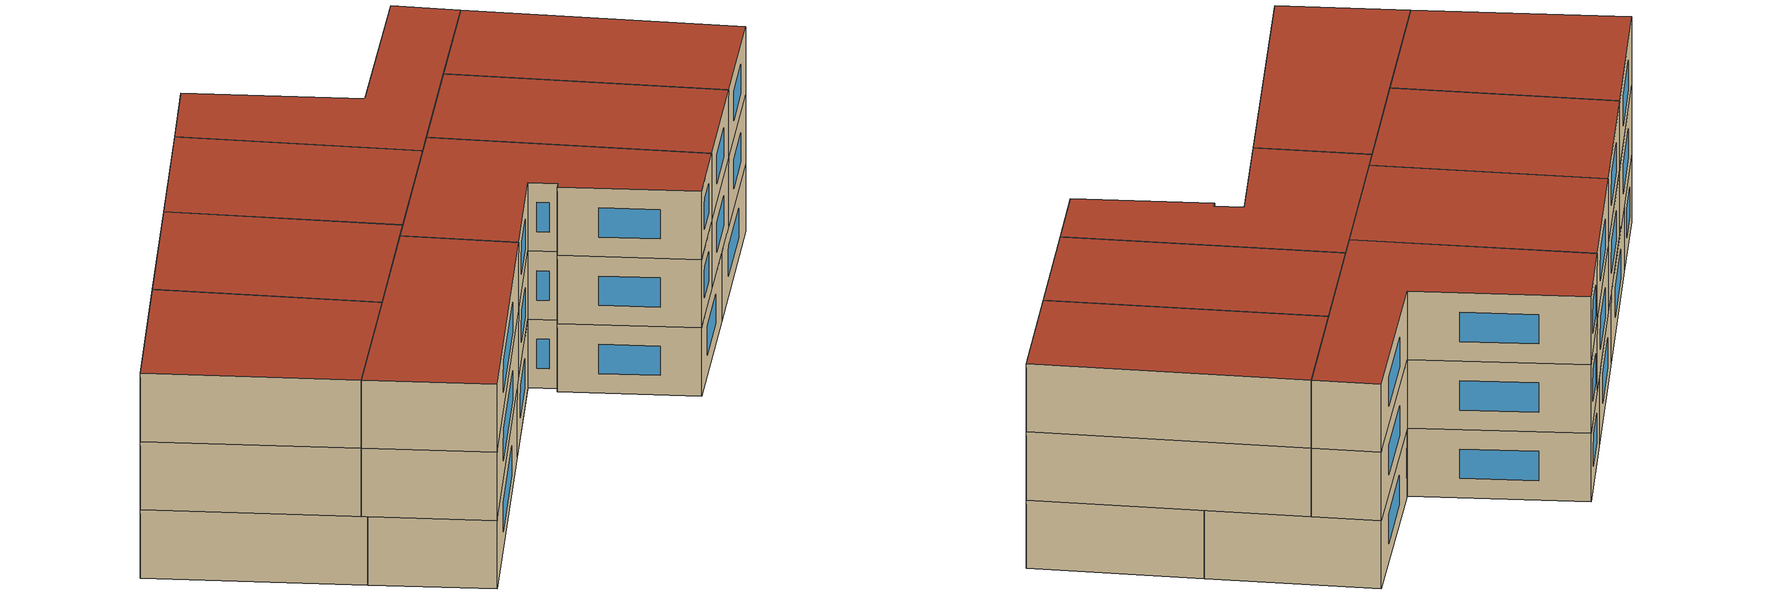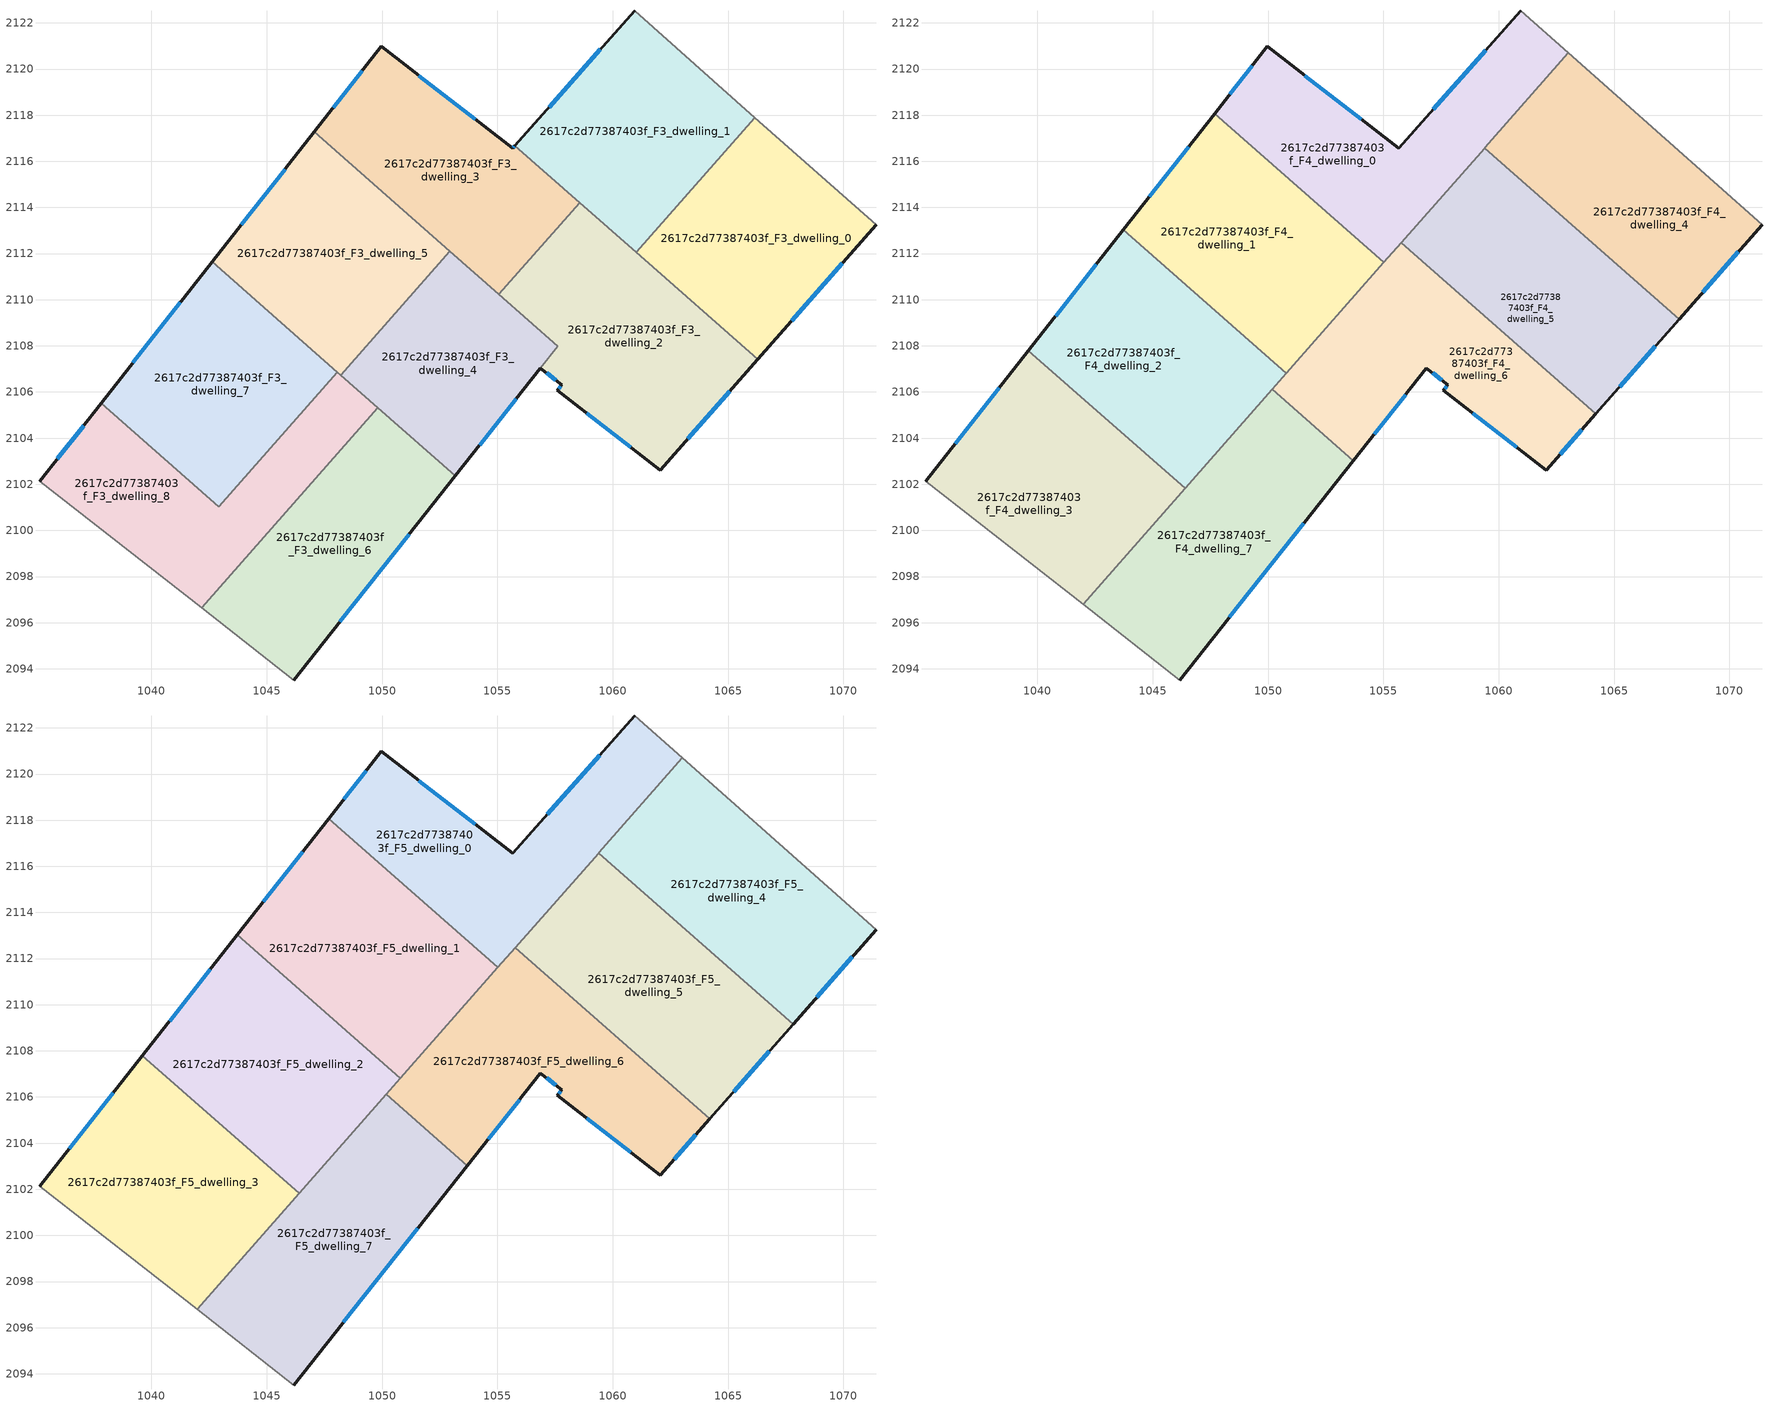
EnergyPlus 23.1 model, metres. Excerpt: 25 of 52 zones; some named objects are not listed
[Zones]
2617c2d77387403f_F3_dwelling_0
 floor to 2617c2d77387403f_F2_dwelling_0 (EU_floor_Construction): 1071.41,2113.24 1066.29,2107.42 1061.02,2112.05 1066.17,2117.9 z9
 wall outside (EU_wall_Construction): 1066.29,2107.42 1071.41,2113.24 z9:12
 wall adiabatic (EU_wall_Construction): 1071.41,2113.24 1066.17,2117.9 z9:12
 wall to 2617c2d77387403f_F3_dwelling_1 (EU_wall_Construction): 1066.17,2117.9 1061.02,2112.05 z9:12
 wall to 2617c2d77387403f_F3_dwelling_2 (EU_wall_Construction): 1061.02,2112.05 1066.29,2107.42 z9:12
 window (EU_Window_Construction): 1067.75,2109.08 1069.95,2111.58 z9.86:11.14
2617c2d77387403f_F3_dwelling_1
 floor to 2617c2d77387403f_F2_dwelling_1 (EU_floor_Construction): 1066.17,2117.9 1061.02,2112.05 1055.76,2116.68 1060.95,2122.53 z9
 wall outside (EU_wall_Construction): 1060.95,2122.53 1055.76,2116.68 z9:12
 wall adiabatic (EU_wall_Construction): 1066.17,2117.9 1060.95,2122.53 z9:12
 wall to 2617c2d77387403f_F3_dwelling_3 (EU_wall_Construction): 1055.76,2116.68 1058.56,2114.21 z9:12
 wall to 2617c2d77387403f_F3_dwelling_2 (EU_wall_Construction): 1058.56,2114.21 1061.02,2112.05 z9:12
 window (EU_Window_Construction): 1059.47,2120.86 1057.24,2118.35 z9.86:11.14
2617c2d77387403f_F3_dwelling_2
 floor to 2617c2d77387403f_F2_dwelling_2 (EU_floor_Construction): 1066.29,2107.42 1062.05,2102.6 1057.6,2106.07 1057.79,2106.31 1056.87,2107.04 1057.61,2107.98 1055.06,2110.23 1058.56,2114.21 z9
 wall outside (EU_wall_Construction): 1056.87,2107.04 1057.79,2106.31 1057.6,2106.07 1062.05,2102.6 1066.29,2107.42 z9:12
 wall to 2617c2d77387403f_F3_dwelling_3 (EU_wall_Construction): 1058.56,2114.21 1055.06,2110.23 z9:12
 wall to 2617c2d77387403f_F3_dwelling_4 (EU_wall_Construction): 1055.06,2110.23 1057.61,2107.98 1056.87,2107.04 z9:12
 window (EU_Window_Construction): 1063.26,2103.98 1065.08,2106.04 / 1058.88,2105.08 1060.78,2103.59 / 1057.74,2106.24 1057.66,2106.14 / 1057.13,2106.83 1057.53,2106.51 z9.86:11.14
2617c2d77387403f_F3_dwelling_3
 floor to 2617c2d77387403f_F2_dwelling_3 (EU_floor_Construction): 1055.76,2116.68 1058.56,2114.21 1055.06,2110.23 1047.06,2117.27 1049.97,2120.98 1055.66,2116.56 z9
 wall outside (EU_wall_Construction): 1055.76,2116.68 1055.66,2116.56 1049.97,2120.98 1047.06,2117.27 z9:12
 wall to 2617c2d77387403f_F3_dwelling_5 (EU_wall_Construction): 1047.06,2117.27 1052.94,2112.1 z9:12
 wall to 2617c2d77387403f_F3_dwelling_4 (EU_wall_Construction): 1052.94,2112.1 1055.06,2110.23 z9:12
 window (EU_Window_Construction): 1049.14,2119.92 1047.89,2118.33 / 1054.03,2117.82 1051.6,2119.72 / 1055.73,2116.64 1055.69,2116.59 z9.86:11.14
2617c2d77387403f_F3_dwelling_4
 floor to 2617c2d77387403f_F2_dwelling_4 (EU_floor_Construction): 1057.61,2107.98 1053.17,2102.37 1048.21,2106.73 1052.94,2112.1 z9
 wall outside (EU_wall_Construction): 1053.17,2102.37 1056.87,2107.04 z9:12
 wall to 2617c2d77387403f_F3_dwelling_5 (EU_wall_Construction): 1052.94,2112.1 1048.21,2106.73 z9:12
 wall to 2617c2d77387403f_F3_dwelling_6 (EU_wall_Construction): 1049.81,2105.32 1053.17,2102.37 z9:12
 wall to 2617c2d77387403f_F3_dwelling_8 (EU_wall_Construction): 1048.21,2106.73 1049.81,2105.32 z9:12
 window (EU_Window_Construction): 1054.23,2103.7 1055.81,2105.7 z9.86:11.14
2617c2d77387403f_F3_dwelling_5
 floor to 2617c2d77387403f_F2_dwelling_5 (EU_floor_Construction): 1052.94,2112.1 1048.21,2106.73 1042.64,2111.64 1047.06,2117.27 z9
 wall outside (EU_wall_Construction): 1047.06,2117.27 1042.64,2111.64 z9:12
 wall to 2617c2d77387403f_F3_dwelling_7 (EU_wall_Construction): 1042.64,2111.64 1048.06,2106.86 z9:12
 wall to 2617c2d77387403f_F3_dwelling_8 (EU_wall_Construction): 1048.06,2106.86 1048.21,2106.73 z9:12
 window (EU_Window_Construction): 1045.8,2115.66 1043.9,2113.25 z9.86:11.14
2617c2d77387403f_F3_dwelling_6
 floor to 2617c2d77387403f_F2_dwelling_6 (EU_floor_Construction): 1053.17,2102.37 1046.17,2093.5 1042.17,2096.64 1049.81,2105.32 z9
 wall outside (EU_wall_Construction): 1046.17,2093.5 1053.17,2102.37 z9:12
 wall adiabatic (EU_wall_Construction): 1042.17,2096.64 1046.17,2093.5 z9:12
 wall to 2617c2d77387403f_F3_dwelling_8 (EU_wall_Construction): 1049.81,2105.32 1042.17,2096.64 z9:12
 window (EU_Window_Construction): 1048.17,2096.04 1051.17,2099.83 z9.86:11.14
 ceiling adiabatic (EU_roof_Construction): 1046.17,2093.5 1053.17,2102.37 1049.81,2105.32 1042.17,2096.64 z12
2617c2d77387403f_F3_dwelling_7
 floor to 2617c2d77387403f_F2_dwelling_7 (EU_floor_Construction): 1048.06,2106.86 1042.92,2101.02 1037.82,2105.51 1042.64,2111.64 z9
 wall outside (EU_wall_Construction): 1042.64,2111.64 1037.82,2105.51 z9:12
 wall to 2617c2d77387403f_F3_dwelling_8 (EU_wall_Construction): 1037.82,2105.51 1042.92,2101.02 1048.06,2106.86 z9:12
 window (EU_Window_Construction): 1041.26,2109.89 1039.2,2107.26 z9.86:11.14
2617c2d77387403f_F3_dwelling_8
 floor to 2617c2d77387403f_F2_dwelling_8 (EU_floor_Construction): 1049.81,2105.32 1042.17,2096.64 1035.17,2102.13 1037.82,2105.51 1042.92,2101.02 1048.06,2106.86 z9
 wall outside (EU_wall_Construction): 1037.82,2105.51 1035.17,2102.13 z9:12
 wall adiabatic (EU_wall_Construction): 1035.17,2102.13 1042.17,2096.64 z9:12
 window (EU_Window_Construction): 1037.06,2104.55 1035.93,2103.1 z9.86:11.14
 ceiling adiabatic (EU_roof_Construction): 1042.17,2096.64 1049.81,2105.32 1049.63,2105.49 1041.98,2096.79 z12
2617c2d77387403f_F4_dwelling_0
 floor to 2617c2d77387403f_F3_dwelling_3 (EU_floor_Construction): 1055.76,2116.68 1057.85,2114.84 1055.02,2111.61 1047.69,2118.07 1049.97,2120.98 1055.66,2116.56 z12
 floor to 2617c2d77387403f_F3_dwelling_1 (EU_floor_Construction): 1063.01,2120.7 1057.85,2114.84 1055.76,2116.68 1060.95,2122.53 z12
 wall outside (EU_wall_Construction): 1060.95,2122.53 1055.66,2116.56 1049.97,2120.98 1047.68,2118.07 z12:15
 wall to 2617c2d77387403f_F4_dwelling_1 (EU_wall_Construction): 1047.68,2118.07 1055.02,2111.61 z12:15
 wall adiabatic (EU_wall_Construction): 1063.01,2120.7 1060.95,2122.53 z12:15
 wall to 2617c2d77387403f_F4_dwelling_4 (EU_wall_Construction): 1059.39,2116.58 1063.01,2120.7 z12:15
 wall to 2617c2d77387403f_F4_dwelling_5 (EU_wall_Construction): 1055.78,2112.48 1059.39,2116.58 z12:15
 wall to 2617c2d77387403f_F4_dwelling_6 (EU_wall_Construction): 1055.02,2111.61 1055.78,2112.48 z12:15
 window (EU_Window_Construction): 1049.32,2120.15 1048.34,2118.9 / 1054.03,2117.82 1051.6,2119.72 / 1059.44,2120.82 1057.17,2118.26 z12.86:14.14
2617c2d77387403f_F4_dwelling_1
 floor to 2617c2d77387403f_F3_dwelling_5 (EU_floor_Construction): 1052.94,2112.1 1049.38,2108.06 1043.73,2113.03 1047.06,2117.27 z12
 floor to 2617c2d77387403f_F3_dwelling_3 (EU_floor_Construction): 1055.02,2111.61 1054.35,2110.85 1047.06,2117.27 1047.69,2118.07 z12
 floor to 2617c2d77387403f_F3_dwelling_4 (EU_floor_Construction): 1054.35,2110.86 1050.79,2106.81 1049.38,2108.06 1052.94,2112.1 z12
 wall outside (EU_wall_Construction): 1047.68,2118.07 1043.73,2113.03 z12:15
 wall to 2617c2d77387403f_F4_dwelling_2 (EU_wall_Construction): 1043.73,2113.03 1050.79,2106.81 z12:15
 wall to 2617c2d77387403f_F4_dwelling_6 (EU_wall_Construction): 1050.79,2106.81 1055.02,2111.61 z12:15
 window (EU_Window_Construction): 1046.55,2116.63 1044.86,2114.47 z12.86:14.14
2617c2d77387403f_F4_dwelling_2
 floor to 2617c2d77387403f_F3_dwelling_7 (EU_floor_Construction): 1048.06,2106.86 1044.83,2103.19 1039.61,2107.79 1042.64,2111.64 z12
 floor to 2617c2d77387403f_F3_dwelling_5 (EU_floor_Construction): 1049.38,2108.06 1048.21,2106.73 1042.64,2111.64 1043.73,2113.03 z12
 floor to 2617c2d77387403f_F3_dwelling_8 (EU_floor_Construction): 1049.63,2105.49 1046.4,2101.82 1044.83,2103.19 1048.06,2106.86 z12
 floor to 2617c2d77387403f_F3_dwelling_4 (EU_floor_Construction): 1050.79,2106.81 1049.63,2105.49 1048.21,2106.73 1049.38,2108.06 z12
 wall outside (EU_wall_Construction): 1043.73,2113.03 1039.61,2107.79 z12:15
 wall to 2617c2d77387403f_F4_dwelling_3 (EU_wall_Construction): 1039.61,2107.79 1046.4,2101.82 z12:15
 wall to 2617c2d77387403f_F4_dwelling_7 (EU_wall_Construction): 1046.4,2101.82 1050.18,2106.11 z12:15
 wall to 2617c2d77387403f_F4_dwelling_6 (EU_wall_Construction): 1050.18,2106.11 1050.79,2106.81 z12:15
 window (EU_Window_Construction): 1042.55,2111.53 1040.79,2109.29 z12.86:14.14
2617c2d77387403f_F4_dwelling_3
 floor to 2617c2d77387403f_F3_dwelling_8 (EU_floor_Construction): 1044.83,2103.19 1046.4,2101.82 1041.98,2096.79 1035.17,2102.13 1037.82,2105.51 1042.92,2101.02 z12
 floor to 2617c2d77387403f_F3_dwelling_7 (EU_floor_Construction): 1044.83,2103.19 1042.92,2101.02 1037.82,2105.51 1039.61,2107.79 z12
 wall outside (EU_wall_Construction): 1039.61,2107.79 1035.17,2102.13 z12:15
 wall adiabatic (EU_wall_Construction): 1035.17,2102.13 1041.98,2096.79 z12:15
 wall to 2617c2d77387403f_F4_dwelling_7 (EU_wall_Construction): 1041.98,2096.79 1046.4,2101.82 z12:15
 window (EU_Window_Construction): 1038.34,2106.17 1036.44,2103.75 z12.86:14.14
2617c2d77387403f_F4_dwelling_4
 floor to 2617c2d77387403f_F3_dwelling_0 (EU_floor_Construction): 1071.41,2113.24 1067.82,2109.16 1062.55,2113.79 1066.17,2117.9 z12
 floor to 2617c2d77387403f_F3_dwelling_1 (EU_floor_Construction): 1066.17,2117.9 1062.55,2113.79 1059.39,2116.58 1063.01,2120.7 z12
 wall outside (EU_wall_Construction): 1067.82,2109.16 1071.41,2113.24 z12:15
 wall adiabatic (EU_wall_Construction): 1071.41,2113.24 1063.01,2120.7 z12:15
 wall to 2617c2d77387403f_F4_dwelling_5 (EU_wall_Construction): 1059.39,2116.58 1067.82,2109.16 z12:15
 window (EU_Window_Construction): 1068.85,2110.32 1070.39,2112.07 z12.86:14.14
2617c2d77387403f_F4_dwelling_5
 floor to 2617c2d77387403f_F3_dwelling_1 (EU_floor_Construction): 1062.55,2113.79 1061.02,2112.05 1057.85,2114.84 1059.39,2116.58 z12
 floor to 2617c2d77387403f_F3_dwelling_0 (EU_floor_Construction): 1067.82,2109.16 1066.29,2107.42 1061.02,2112.05 1062.55,2113.79 z12
 floor to 2617c2d77387403f_F3_dwelling_2 (EU_floor_Construction): 1066.29,2107.42 1064.21,2105.06 1056.49,2111.85 1058.56,2114.21 z12
 floor to 2617c2d77387403f_F3_dwelling_3 (EU_floor_Construction): 1058.56,2114.21 1056.49,2111.85 1055.78,2112.48 1057.85,2114.84 z12
 wall outside (EU_wall_Construction): 1064.21,2105.06 1067.82,2109.16 z12:15
 wall to 2617c2d77387403f_F4_dwelling_6 (EU_wall_Construction): 1055.78,2112.48 1064.21,2105.06 z12:15
 window (EU_Window_Construction): 1065.24,2106.23 1066.79,2107.99 z12.86:14.14
2617c2d77387403f_F4_dwelling_6
 floor to 2617c2d77387403f_F3_dwelling_2 (EU_floor_Construction): 1064.21,2105.06 1062.05,2102.6 1057.6,2106.07 1057.79,2106.31 1056.87,2107.04 1057.61,2107.98 1055.06,2110.23 1056.49,2111.85 z12
 floor to 2617c2d77387403f_F3_dwelling_4 (EU_floor_Construction): 1057.61,2107.98 1053.69,2103.02 1050.18,2106.11 1054.35,2110.86 z12
 floor to 2617c2d77387403f_F3_dwelling_3 (EU_floor_Construction): 1056.49,2111.85 1055.06,2110.23 1054.35,2110.85 1055.78,2112.48 z12
 wall outside (EU_wall_Construction): 1053.69,2103.02 1056.87,2107.04 1057.79,2106.31 1057.6,2106.07 1062.05,2102.6 1064.21,2105.06 z12:15
 wall to 2617c2d77387403f_F4_dwelling_7 (EU_wall_Construction): 1050.18,2106.11 1053.69,2103.02 z12:15
 window (EU_Window_Construction): 1057.13,2106.83 1057.53,2106.51 / 1054.6,2104.17 1055.96,2105.89 / 1062.67,2103.3 1063.59,2104.35 / 1058.88,2105.08 1060.78,2103.59 / 1057.74,2106.24 1057.66,2106.14 z12.86:14.14
2617c2d77387403f_F4_dwelling_7
 floor to 2617c2d77387403f_F3_dwelling_4 (EU_floor_Construction): 1053.69,2103.02 1053.17,2102.37 1049.63,2105.49 1050.18,2106.11 z12
 floor adiabatic (EU_floor_Construction): 1053.17,2102.37 1046.17,2093.5 1041.98,2096.79 1049.63,2105.49 z12
 wall outside (EU_wall_Construction): 1046.17,2093.5 1053.69,2103.02 z12:15
 wall adiabatic (EU_wall_Construction): 1041.98,2096.79 1046.17,2093.5 z12:15
 window (EU_Window_Construction): 1048.32,2096.22 1051.54,2100.3 z12.86:14.14
2617c2d77387403f_F5_dwelling_0
 floor to 2617c2d77387403f_F4_dwelling_0 (EU_floor_Construction): 1063.01,2120.7 1055.02,2111.61 1047.68,2118.07 1049.97,2120.98 1055.66,2116.56 1060.95,2122.53 z15
 wall outside (EU_wall_Construction): 1060.95,2122.53 1055.66,2116.56 1049.97,2120.98 1047.68,2118.07 z15:18
 wall to 2617c2d77387403f_F5_dwelling_1 (EU_wall_Construction): 1047.68,2118.07 1055.02,2111.61 z15:18
 wall adiabatic (EU_wall_Construction): 1063.01,2120.7 1060.95,2122.53 z15:18
 wall to 2617c2d77387403f_F5_dwelling_4 (EU_wall_Construction): 1059.39,2116.58 1063.01,2120.7 z15:18
 wall to 2617c2d77387403f_F5_dwelling_5 (EU_wall_Construction): 1055.78,2112.48 1059.39,2116.58 z15:18
 wall to 2617c2d77387403f_F5_dwelling_6 (EU_wall_Construction): 1055.02,2111.61 1055.78,2112.48 z15:18
 window (EU_Window_Construction): 1049.32,2120.15 1048.34,2118.9 / 1054.03,2117.82 1051.6,2119.72 / 1059.44,2120.82 1057.17,2118.26 z15.86:17.14
 roof outside (EU_roof_Construction): 1055.02,2111.61 1063.01,2120.7 1060.95,2122.53 1055.66,2116.56 1049.97,2120.98 1047.68,2118.07 z18
2617c2d77387403f_F5_dwelling_1
 floor to 2617c2d77387403f_F4_dwelling_1 (EU_floor_Construction): 1055.02,2111.61 1050.79,2106.81 1043.73,2113.03 1047.68,2118.07 z15
 wall outside (EU_wall_Construction): 1047.68,2118.07 1043.73,2113.03 z15:18
 wall to 2617c2d77387403f_F5_dwelling_2 (EU_wall_Construction): 1043.73,2113.03 1050.79,2106.81 z15:18
 wall to 2617c2d77387403f_F5_dwelling_6 (EU_wall_Construction): 1050.79,2106.81 1055.02,2111.61 z15:18
 window (EU_Window_Construction): 1046.55,2116.63 1044.86,2114.47 z15.86:17.14
 roof outside (EU_roof_Construction): 1050.79,2106.81 1055.02,2111.61 1047.68,2118.07 1043.73,2113.03 z18
2617c2d77387403f_F5_dwelling_2
 floor to 2617c2d77387403f_F4_dwelling_2 (EU_floor_Construction): 1050.79,2106.81 1046.4,2101.82 1039.61,2107.79 1043.73,2113.03 z15
 wall outside (EU_wall_Construction): 1043.73,2113.03 1039.61,2107.79 z15:18
 wall to 2617c2d77387403f_F5_dwelling_3 (EU_wall_Construction): 1039.61,2107.79 1046.4,2101.82 z15:18
 wall to 2617c2d77387403f_F5_dwelling_7 (EU_wall_Construction): 1046.4,2101.82 1050.18,2106.11 z15:18
 wall to 2617c2d77387403f_F5_dwelling_6 (EU_wall_Construction): 1050.18,2106.11 1050.79,2106.81 z15:18
 window (EU_Window_Construction): 1042.55,2111.53 1040.79,2109.29 z15.86:17.14
 roof outside (EU_roof_Construction): 1046.4,2101.82 1050.79,2106.81 1043.73,2113.03 1039.61,2107.79 z18
2617c2d77387403f_F5_dwelling_3
 floor to 2617c2d77387403f_F4_dwelling_3 (EU_floor_Construction): 1046.4,2101.82 1041.98,2096.79 1035.17,2102.13 1039.61,2107.79 z15
 wall outside (EU_wall_Construction): 1039.61,2107.79 1035.17,2102.13 z15:18
 wall adiabatic (EU_wall_Construction): 1035.17,2102.13 1041.98,2096.79 z15:18
 wall to 2617c2d77387403f_F5_dwelling_7 (EU_wall_Construction): 1041.98,2096.79 1046.4,2101.82 z15:18
 window (EU_Window_Construction): 1038.34,2106.17 1036.44,2103.75 z15.86:17.14
 roof outside (EU_roof_Construction): 1041.98,2096.79 1046.4,2101.82 1039.61,2107.79 1035.17,2102.13 z18
2617c2d77387403f_F5_dwelling_4
 floor to 2617c2d77387403f_F4_dwelling_4 (EU_floor_Construction): 1071.41,2113.24 1067.82,2109.16 1059.39,2116.58 1063.01,2120.7 z15
 wall outside (EU_wall_Construction): 1067.82,2109.16 1071.41,2113.24 z15:18
 wall adiabatic (EU_wall_Construction): 1071.41,2113.24 1063.01,2120.7 z15:18
 wall to 2617c2d77387403f_F5_dwelling_5 (EU_wall_Construction): 1059.39,2116.58 1067.82,2109.16 z15:18
 window (EU_Window_Construction): 1068.85,2110.32 1070.39,2112.07 z15.86:17.14
 roof outside (EU_roof_Construction): 1067.82,2109.16 1071.41,2113.24 1063.01,2120.7 1059.39,2116.58 z18
2617c2d77387403f_F5_dwelling_5
 floor to 2617c2d77387403f_F4_dwelling_5 (EU_floor_Construction): 1067.82,2109.16 1064.21,2105.06 1055.78,2112.48 1059.39,2116.58 z15
 wall outside (EU_wall_Construction): 1064.21,2105.06 1067.82,2109.16 z15:18
 wall to 2617c2d77387403f_F5_dwelling_6 (EU_wall_Construction): 1055.78,2112.48 1064.21,2105.06 z15:18
 window (EU_Window_Construction): 1065.24,2106.23 1066.79,2107.99 z15.86:17.14
 roof outside (EU_roof_Construction): 1064.21,2105.06 1067.82,2109.16 1059.39,2116.58 1055.78,2112.48 z18
2617c2d77387403f_F5_dwelling_6
 floor to 2617c2d77387403f_F4_dwelling_6 (EU_floor_Construction): 1064.21,2105.06 1062.05,2102.6 1057.6,2106.07 1057.79,2106.31 1056.87,2107.04 1053.69,2103.02 1050.18,2106.11 1055.78,2112.48 z15
 wall outside (EU_wall_Construction): 1053.69,2103.02 1056.87,2107.04 1057.79,2106.31 1057.6,2106.07 1062.05,2102.6 1064.21,2105.06 z15:18
 wall to 2617c2d77387403f_F5_dwelling_7 (EU_wall_Construction): 1050.18,2106.11 1053.69,2103.02 z15:18
 window (EU_Window_Construction): 1057.13,2106.83 1057.53,2106.51 / 1054.6,2104.17 1055.96,2105.89 / 1062.67,2103.3 1063.59,2104.35 / 1058.88,2105.08 1060.78,2103.59 / 1057.74,2106.24 1057.66,2106.14 z15.86:17.14
 roof outside (EU_roof_Construction): 1062.05,2102.6 1064.21,2105.06 1055.78,2112.48 1050.18,2106.11 1053.69,2103.02 1056.87,2107.04 1057.79,2106.31 1057.6,2106.07 z18
2617c2d77387403f_F5_dwelling_7
 floor to 2617c2d77387403f_F4_dwelling_7 (EU_floor_Construction): 1053.69,2103.02 1046.17,2093.5 1041.98,2096.79 1050.18,2106.11 z15
 wall outside (EU_wall_Construction): 1046.17,2093.5 1053.69,2103.02 z15:18
 wall adiabatic (EU_wall_Construction): 1041.98,2096.79 1046.17,2093.5 z15:18
 window (EU_Window_Construction): 1048.32,2096.22 1051.54,2100.3 z15.86:17.14
 roof outside (EU_roof_Construction): 1046.17,2093.5 1053.69,2103.02 1050.18,2106.11 1041.98,2096.79 z18
[Building]
EU S2 Campaign: North Axis=0; Terrain=City; Solar Distribution=FullExterior
[Site:Location]
Helsinki-Vantaa.AP: Latitude=60.317; Longitude=24.963; Time Zone=2; Elevation=54.6
[SizingPeriod:WeatherFileDays]
AnnualSizingPeriod: Begin Month=1; Begin Day of Month=1; End Month=12; End Day of Month=31; Day of Week for Start Day=Monday; Use Weather File Daylight Saving Period=No; Use Weather File Rain and Snow Indicators=No
[MATERIAL]
EU_InternalMass_Material: Roughness=MediumRough; Thickness=0.1; Conductivity=1; Density=1800; Specific Heat=900; Thermal Absorptance=0.9; Solar Absorptance=0.7; Visible Absorptance=0.7
[MATERIAL:NOMASS] Roughness=MediumRough; Thermal Absorptance=0.9; Solar Absorptance=0.7; Visible Absorptance=0.7
Name | Thermal Resistance
EU_wall_NoMass | 1.10183
EU_roof_NoMass; EU_floor_NoMass | 1.70606
[WINDOWMATERIAL:SIMPLEGLAZINGSYSTEM]
EU_Window_SimpleGlazing: UFactor=3.11035; Solar Heat Gain Coefficient=0.8; Visible Transmittance=0.8
[CONSTRUCTION]
EU_wall_Construction: EU_wall_NoMass
EU_roof_Construction: EU_roof_NoMass
EU_floor_Construction: EU_floor_NoMass
EU_Window_Construction: EU_Window_SimpleGlazing
EU_InternalMass_Construction: EU_InternalMass_Material
[ZONE] Type=1; Multiplier=1; Ceiling Height=autocalculate; Floor Area=autocalculate; Part of Total Floor Area=Yes
Name | Volume
2617c2d77387403f_F3_dwelling_0; 2617c2d77387403f_F3_dwelling_8 | 163.655
2617c2d77387403f_F4_dwelling_0; 2617c2d77387403f_F5_dwelling_0; 2617c2d77387403f_F4_dwelling_7; 2617c2d77387403f_F5_dwelling_7 | 184.118
2617c2d77387403f_F3_dwelling_1 | 163.644
2617c2d77387403f_F4_dwelling_1; 2617c2d77387403f_F5_dwelling_1 | 184.114
2617c2d77387403f_F3_dwelling_2 | 189.54
2617c2d77387403f_F4_dwelling_2; 2617c2d77387403f_F5_dwelling_2 | 184.098
2617c2d77387403f_F3_dwelling_3 | 163.68
2617c2d77387403f_F4_dwelling_3; 2617c2d77387403f_F5_dwelling_3 | 184.117
2617c2d77387403f_F3_dwelling_4 | 137.78
2617c2d77387403f_F4_dwelling_4; 2617c2d77387403f_F5_dwelling_4 | 184.134
2617c2d77387403f_F3_dwelling_5 | 163.657
2617c2d77387403f_F4_dwelling_5; 2617c2d77387403f_F5_dwelling_5 | 184.093
2617c2d77387403f_F3_dwelling_6 | 163.667
2617c2d77387403f_F4_dwelling_6; 2617c2d77387403f_F5_dwelling_6 | 184.124
2617c2d77387403f_F3_dwelling_7 | 163.646
[INTERNALMASS] Construction=EU_InternalMass_Construction
Name | Zone or ZoneList | Surface Area
2617c2d77387403f_F3_dwelling_0_EU_InternalMass | 2617c2d77387403f_F3_dwelling_0 | 54.5533
2617c2d77387403f_F3_dwelling_1_EU_InternalMass | 2617c2d77387403f_F3_dwelling_1 | 54.5495
2617c2d77387403f_F3_dwelling_2_EU_InternalMass | 2617c2d77387403f_F3_dwelling_2 | 63.182
2617c2d77387403f_F3_dwelling_3_EU_InternalMass | 2617c2d77387403f_F3_dwelling_3 | 54.5608
2617c2d77387403f_F3_dwelling_4_EU_InternalMass | 2617c2d77387403f_F3_dwelling_4 | 45.9238
2617c2d77387403f_F3_dwelling_5_EU_InternalMass | 2617c2d77387403f_F3_dwelling_5 | 54.5521
2617c2d77387403f_F3_dwelling_6_EU_InternalMass | 2617c2d77387403f_F3_dwelling_6 | 54.5574
2617c2d77387403f_F3_dwelling_7_EU_InternalMass | 2617c2d77387403f_F3_dwelling_7 | 54.5488
2617c2d77387403f_F3_dwelling_8_EU_InternalMass | 2617c2d77387403f_F3_dwelling_8 | 54.5518
2617c2d77387403f_F4_dwelling_0_EU_InternalMass | 2617c2d77387403f_F4_dwelling_0 | 61.3743
2617c2d77387403f_F4_dwelling_1_EU_InternalMass | 2617c2d77387403f_F4_dwelling_1 | 61.3709
2617c2d77387403f_F4_dwelling_2_EU_InternalMass | 2617c2d77387403f_F4_dwelling_2 | 61.3658
2617c2d77387403f_F4_dwelling_3_EU_InternalMass | 2617c2d77387403f_F4_dwelling_3 | 61.3722
2617c2d77387403f_F4_dwelling_4_EU_InternalMass | 2617c2d77387403f_F4_dwelling_4 | 61.378
2617c2d77387403f_F4_dwelling_5_EU_InternalMass | 2617c2d77387403f_F4_dwelling_5 | 61.3642
2617c2d77387403f_F4_dwelling_6_EU_InternalMass | 2617c2d77387403f_F4_dwelling_6 | 61.3748
2617c2d77387403f_F4_dwelling_7_EU_InternalMass | 2617c2d77387403f_F4_dwelling_7 | 61.3727
2617c2d77387403f_F5_dwelling_0_EU_InternalMass | 2617c2d77387403f_F5_dwelling_0 | 61.3743
2617c2d77387403f_F5_dwelling_1_EU_InternalMass | 2617c2d77387403f_F5_dwelling_1 | 61.3709
2617c2d77387403f_F5_dwelling_2_EU_InternalMass | 2617c2d77387403f_F5_dwelling_2 | 61.3658
2617c2d77387403f_F5_dwelling_3_EU_InternalMass | 2617c2d77387403f_F5_dwelling_3 | 61.3722
2617c2d77387403f_F5_dwelling_4_EU_InternalMass | 2617c2d77387403f_F5_dwelling_4 | 61.378
2617c2d77387403f_F5_dwelling_5_EU_InternalMass | 2617c2d77387403f_F5_dwelling_5 | 61.3642
2617c2d77387403f_F5_dwelling_6_EU_InternalMass | 2617c2d77387403f_F5_dwelling_6 | 61.3748
2617c2d77387403f_F5_dwelling_7_EU_InternalMass | 2617c2d77387403f_F5_dwelling_7 | 61.3727
[OTHEREQUIPMENT] Fuel Type=Electricity; Design Level Calculation Method=Watts/Area; Power per Zone Floor Area=1; Fraction Latent=0; Fraction Radiant=0; Fraction Lost=0; Carbon Dioxide Generation Rate=0; EndUse Subcategory=EU_Step8_InternalGains
Name | Zone or ZoneList or Space or SpaceList | Schedule
EU_Step8_InternalGain_2617c2d77387403f_F3_dwelling_0_f000 | 2617c2d77387403f_F3_dwelling_0 | EU_Step8_GainSchedule_2617c2d77387403f_F3_dwelling_0_f000
EU_Step8_InternalGain_2617c2d77387403f_F3_dwelling_1_f000 | 2617c2d77387403f_F3_dwelling_1 | EU_Step8_GainSchedule_2617c2d77387403f_F3_dwelling_1_f000
EU_Step8_InternalGain_2617c2d77387403f_F3_dwelling_2_f000 | 2617c2d77387403f_F3_dwelling_2 | EU_Step8_GainSchedule_2617c2d77387403f_F3_dwelling_2_f000
EU_Step8_InternalGain_2617c2d77387403f_F3_dwelling_3_f000 | 2617c2d77387403f_F3_dwelling_3 | EU_Step8_GainSchedule_2617c2d77387403f_F3_dwelling_3_f000
EU_Step8_InternalGain_2617c2d77387403f_F3_dwelling_4_f000 | 2617c2d77387403f_F3_dwelling_4 | EU_Step8_GainSchedule_2617c2d77387403f_F3_dwelling_4_f000
EU_Step8_InternalGain_2617c2d77387403f_F3_dwelling_5_f000 | 2617c2d77387403f_F3_dwelling_5 | EU_Step8_GainSchedule_2617c2d77387403f_F3_dwelling_5_f000
EU_Step8_InternalGain_2617c2d77387403f_F3_dwelling_6_f000 | 2617c2d77387403f_F3_dwelling_6 | EU_Step8_GainSchedule_2617c2d77387403f_F3_dwelling_6_f000
EU_Step8_InternalGain_2617c2d77387403f_F3_dwelling_7_f000 | 2617c2d77387403f_F3_dwelling_7 | EU_Step8_GainSchedule_2617c2d77387403f_F3_dwelling_7_f000
EU_Step8_InternalGain_2617c2d77387403f_F3_dwelling_8_f000 | 2617c2d77387403f_F3_dwelling_8 | EU_Step8_GainSchedule_2617c2d77387403f_F3_dwelling_8_f000
EU_Step8_InternalGain_2617c2d77387403f_F4_dwelling_0_f000 | 2617c2d77387403f_F4_dwelling_0 | EU_Step8_GainSchedule_2617c2d77387403f_F4_dwelling_0_f000
EU_Step8_InternalGain_2617c2d77387403f_F4_dwelling_1_f000 | 2617c2d77387403f_F4_dwelling_1 | EU_Step8_GainSchedule_2617c2d77387403f_F4_dwelling_1_f000
EU_Step8_InternalGain_2617c2d77387403f_F4_dwelling_2_f000 | 2617c2d77387403f_F4_dwelling_2 | EU_Step8_GainSchedule_2617c2d77387403f_F4_dwelling_2_f000
EU_Step8_InternalGain_2617c2d77387403f_F4_dwelling_3_f000 | 2617c2d77387403f_F4_dwelling_3 | EU_Step8_GainSchedule_2617c2d77387403f_F4_dwelling_3_f000
EU_Step8_InternalGain_2617c2d77387403f_F4_dwelling_4_f000 | 2617c2d77387403f_F4_dwelling_4 | EU_Step8_GainSchedule_2617c2d77387403f_F4_dwelling_4_f000
EU_Step8_InternalGain_2617c2d77387403f_F4_dwelling_5_f000 | 2617c2d77387403f_F4_dwelling_5 | EU_Step8_GainSchedule_2617c2d77387403f_F4_dwelling_5_f000
EU_Step8_InternalGain_2617c2d77387403f_F4_dwelling_6_f000 | 2617c2d77387403f_F4_dwelling_6 | EU_Step8_GainSchedule_2617c2d77387403f_F4_dwelling_6_f000
EU_Step8_InternalGain_2617c2d77387403f_F4_dwelling_7_f000 | 2617c2d77387403f_F4_dwelling_7 | EU_Step8_GainSchedule_2617c2d77387403f_F4_dwelling_7_f000
EU_Step8_InternalGain_2617c2d77387403f_F5_dwelling_0_f000 | 2617c2d77387403f_F5_dwelling_0 | EU_Step8_GainSchedule_2617c2d77387403f_F5_dwelling_0_f000
EU_Step8_InternalGain_2617c2d77387403f_F5_dwelling_1_f000 | 2617c2d77387403f_F5_dwelling_1 | EU_Step8_GainSchedule_2617c2d77387403f_F5_dwelling_1_f000
EU_Step8_InternalGain_2617c2d77387403f_F5_dwelling_2_f000 | 2617c2d77387403f_F5_dwelling_2 | EU_Step8_GainSchedule_2617c2d77387403f_F5_dwelling_2_f000
EU_Step8_InternalGain_2617c2d77387403f_F5_dwelling_3_f000 | 2617c2d77387403f_F5_dwelling_3 | EU_Step8_GainSchedule_2617c2d77387403f_F5_dwelling_3_f000
EU_Step8_InternalGain_2617c2d77387403f_F5_dwelling_4_f000 | 2617c2d77387403f_F5_dwelling_4 | EU_Step8_GainSchedule_2617c2d77387403f_F5_dwelling_4_f000
EU_Step8_InternalGain_2617c2d77387403f_F5_dwelling_5_f000 | 2617c2d77387403f_F5_dwelling_5 | EU_Step8_GainSchedule_2617c2d77387403f_F5_dwelling_5_f000
EU_Step8_InternalGain_2617c2d77387403f_F5_dwelling_6_f000 | 2617c2d77387403f_F5_dwelling_6 | EU_Step8_GainSchedule_2617c2d77387403f_F5_dwelling_6_f000
EU_Step8_InternalGain_2617c2d77387403f_F5_dwelling_7_f000 | 2617c2d77387403f_F5_dwelling_7 | EU_Step8_GainSchedule_2617c2d77387403f_F5_dwelling_7_f000
[ZONEVENTILATION:DESIGNFLOWRATE] Schedule=EU_AlwaysOn; Design Flow Rate Calculation Method=AirChanges/Hour; Air Changes per Hour=0.756316; Ventilation Type=Natural; Fan Pressure Rise=0; Fan Total Efficiency=1; Constant Term Coefficient=1; Temperature Term Coefficient=0; Velocity Term Coefficient=0; Velocity Squared Term Coefficient=0; Minimum Indoor Temperature=-100; Maximum Indoor Temperature=100; Delta Temperature=-100; Minimum Outdoor Temperature=-100; Maximum Outdoor Temperature=100; Maximum Wind Speed=40
Name | Zone or ZoneList or Space or SpaceList
EU_ConstantAir_2617c2d77387403f_F3_dwelling_0 | 2617c2d77387403f_F3_dwelling_0
EU_ConstantAir_2617c2d77387403f_F3_dwelling_1 | 2617c2d77387403f_F3_dwelling_1
EU_ConstantAir_2617c2d77387403f_F3_dwelling_2 | 2617c2d77387403f_F3_dwelling_2
EU_ConstantAir_2617c2d77387403f_F3_dwelling_3 | 2617c2d77387403f_F3_dwelling_3
EU_ConstantAir_2617c2d77387403f_F3_dwelling_4 | 2617c2d77387403f_F3_dwelling_4
EU_ConstantAir_2617c2d77387403f_F3_dwelling_5 | 2617c2d77387403f_F3_dwelling_5
EU_ConstantAir_2617c2d77387403f_F3_dwelling_6 | 2617c2d77387403f_F3_dwelling_6
EU_ConstantAir_2617c2d77387403f_F3_dwelling_7 | 2617c2d77387403f_F3_dwelling_7
EU_ConstantAir_2617c2d77387403f_F3_dwelling_8 | 2617c2d77387403f_F3_dwelling_8
EU_ConstantAir_2617c2d77387403f_F4_dwelling_0 | 2617c2d77387403f_F4_dwelling_0
EU_ConstantAir_2617c2d77387403f_F4_dwelling_1 | 2617c2d77387403f_F4_dwelling_1
EU_ConstantAir_2617c2d77387403f_F4_dwelling_2 | 2617c2d77387403f_F4_dwelling_2
EU_ConstantAir_2617c2d77387403f_F4_dwelling_3 | 2617c2d77387403f_F4_dwelling_3
EU_ConstantAir_2617c2d77387403f_F4_dwelling_4 | 2617c2d77387403f_F4_dwelling_4
EU_ConstantAir_2617c2d77387403f_F4_dwelling_5 | 2617c2d77387403f_F4_dwelling_5
EU_ConstantAir_2617c2d77387403f_F4_dwelling_6 | 2617c2d77387403f_F4_dwelling_6
EU_ConstantAir_2617c2d77387403f_F4_dwelling_7 | 2617c2d77387403f_F4_dwelling_7
EU_ConstantAir_2617c2d77387403f_F5_dwelling_0 | 2617c2d77387403f_F5_dwelling_0
EU_ConstantAir_2617c2d77387403f_F5_dwelling_1 | 2617c2d77387403f_F5_dwelling_1
EU_ConstantAir_2617c2d77387403f_F5_dwelling_2 | 2617c2d77387403f_F5_dwelling_2
EU_ConstantAir_2617c2d77387403f_F5_dwelling_3 | 2617c2d77387403f_F5_dwelling_3
EU_ConstantAir_2617c2d77387403f_F5_dwelling_4 | 2617c2d77387403f_F5_dwelling_4
EU_ConstantAir_2617c2d77387403f_F5_dwelling_5 | 2617c2d77387403f_F5_dwelling_5
EU_ConstantAir_2617c2d77387403f_F5_dwelling_6 | 2617c2d77387403f_F5_dwelling_6
EU_ConstantAir_2617c2d77387403f_F5_dwelling_7 | 2617c2d77387403f_F5_dwelling_7
[HVACTEMPLATE:ZONE:IDEALLOADSAIRSYSTEM] System Availability Schedule=EU_AlwaysOn; Maximum Heating Supply Air Temperature=50; Minimum Cooling Supply Air Temperature=13; Maximum Heating Supply Air Humidity Ratio=0.0156; Minimum Cooling Supply Air Humidity Ratio=0.0077; Heating Limit=NoLimit; Cooling Limit=NoLimit; Heating Availability Schedule=EU_AlwaysOn; Cooling Availability Schedule=EU_CoolingOff; Dehumidification Control Type=ConstantSensibleHeatRatio; Cooling Sensible Heat Ratio=0.7; Dehumidification Setpoint=60; Humidification Control Type=None; Humidification Setpoint=30; Outdoor Air Method=None; Outdoor Air Flow Rate per Person=0.00944; Outdoor Air Flow Rate per Zone Floor Area=0; Outdoor Air Flow Rate per Zone=0; Demand Controlled Ventilation Type=None; Outdoor Air Economizer Type=NoEconomizer; Heat Recovery Type=None; Sensible Heat Recovery Effectiveness=0.7; Latent Heat Recovery Effectiveness=0.65
Name | Template Thermostat
2617c2d77387403f_F3_dwelling_0 | EU_HeatOnly_2617c2d77387403f_F3_dwelling_0
2617c2d77387403f_F3_dwelling_1 | EU_HeatOnly_2617c2d77387403f_F3_dwelling_1
2617c2d77387403f_F3_dwelling_2 | EU_HeatOnly_2617c2d77387403f_F3_dwelling_2
2617c2d77387403f_F3_dwelling_3 | EU_HeatOnly_2617c2d77387403f_F3_dwelling_3
2617c2d77387403f_F3_dwelling_4 | EU_HeatOnly_2617c2d77387403f_F3_dwelling_4
2617c2d77387403f_F3_dwelling_5 | EU_HeatOnly_2617c2d77387403f_F3_dwelling_5
2617c2d77387403f_F3_dwelling_6 | EU_HeatOnly_2617c2d77387403f_F3_dwelling_6
2617c2d77387403f_F3_dwelling_7 | EU_HeatOnly_2617c2d77387403f_F3_dwelling_7
2617c2d77387403f_F3_dwelling_8 | EU_HeatOnly_2617c2d77387403f_F3_dwelling_8
2617c2d77387403f_F4_dwelling_0 | EU_HeatOnly_2617c2d77387403f_F4_dwelling_0
2617c2d77387403f_F4_dwelling_1 | EU_HeatOnly_2617c2d77387403f_F4_dwelling_1
2617c2d77387403f_F4_dwelling_2 | EU_HeatOnly_2617c2d77387403f_F4_dwelling_2
2617c2d77387403f_F4_dwelling_3 | EU_HeatOnly_2617c2d77387403f_F4_dwelling_3
2617c2d77387403f_F4_dwelling_4 | EU_HeatOnly_2617c2d77387403f_F4_dwelling_4
2617c2d77387403f_F4_dwelling_5 | EU_HeatOnly_2617c2d77387403f_F4_dwelling_5
2617c2d77387403f_F4_dwelling_6 | EU_HeatOnly_2617c2d77387403f_F4_dwelling_6
2617c2d77387403f_F4_dwelling_7 | EU_HeatOnly_2617c2d77387403f_F4_dwelling_7
2617c2d77387403f_F5_dwelling_0 | EU_HeatOnly_2617c2d77387403f_F5_dwelling_0
2617c2d77387403f_F5_dwelling_1 | EU_HeatOnly_2617c2d77387403f_F5_dwelling_1
2617c2d77387403f_F5_dwelling_2 | EU_HeatOnly_2617c2d77387403f_F5_dwelling_2
2617c2d77387403f_F5_dwelling_3 | EU_HeatOnly_2617c2d77387403f_F5_dwelling_3
2617c2d77387403f_F5_dwelling_4 | EU_HeatOnly_2617c2d77387403f_F5_dwelling_4
2617c2d77387403f_F5_dwelling_5 | EU_HeatOnly_2617c2d77387403f_F5_dwelling_5
2617c2d77387403f_F5_dwelling_6 | EU_HeatOnly_2617c2d77387403f_F5_dwelling_6
2617c2d77387403f_F5_dwelling_7 | EU_HeatOnly_2617c2d77387403f_F5_dwelling_7
[SIZING:ZONE] Zone Cooling Design Supply Air Temperature Input Method=SupplyAirTemperature; Zone Cooling Design Supply Air Temperature=13; Zone Heating Design Supply Air Temperature Input Method=SupplyAirTemperature; Zone Heating Design Supply Air Temperature=50; Zone Cooling Design Supply Air Humidity Ratio=0.008; Zone Heating Design Supply Air Humidity Ratio=0.008; Cooling Design Air Flow Method=DesignDay; Cooling Design Air Flow Rate=0; Cooling Minimum Air Flow per Zone Floor Area=0.000762; Cooling Minimum Air Flow=0; Cooling Minimum Air Flow Fraction=0.2; Heating Design Air Flow Method=DesignDay; Heating Design Air Flow Rate=0; Heating Maximum Air Flow per Zone Floor Area=0.002032; Heating Maximum Air Flow=0.141576; Heating Maximum Air Flow Fraction=0.3; Account for Dedicated Outdoor Air System=No; Dedicated Outdoor Air System Control Strategy=NeutralSupplyAir; Dedicated Outdoor Air Low Setpoint Temperature for Design=autosize; Dedicated Outdoor Air High Setpoint Temperature for Design=autosize; Zone Load Sizing Method=Sensible Load Only No Latent Load; Zone Latent Cooling Design Supply Air Humidity Ratio Input Method=HumidityRatioDifference; Zone Cooling Design Supply Air Humidity Ratio Difference=0.005; Zone Latent Heating Design Supply Air Humidity Ratio Input Method=HumidityRatioDifference; Zone Humidification Design Supply Air Humidity Ratio Difference=0.005
2617c2d77387403f_F3_dwelling_0; 2617c2d77387403f_F3_dwelling_1; 2617c2d77387403f_F3_dwelling_2; 2617c2d77387403f_F3_dwelling_3; 2617c2d77387403f_F3_dwelling_4; 2617c2d77387403f_F3_dwelling_5; 2617c2d77387403f_F3_dwelling_6; 2617c2d77387403f_F3_dwelling_7; 2617c2d77387403f_F3_dwelling_8; 2617c2d77387403f_F4_dwelling_0; 2617c2d77387403f_F4_dwelling_1; 2617c2d77387403f_F4_dwelling_2; 2617c2d77387403f_F4_dwelling_3; 2617c2d77387403f_F4_dwelling_4; 2617c2d77387403f_F4_dwelling_5; 2617c2d77387403f_F4_dwelling_6; 2617c2d77387403f_F4_dwelling_7; 2617c2d77387403f_F5_dwelling_0; 2617c2d77387403f_F5_dwelling_1; 2617c2d77387403f_F5_dwelling_2; 2617c2d77387403f_F5_dwelling_3; 2617c2d77387403f_F5_dwelling_4; 2617c2d77387403f_F5_dwelling_5; 2617c2d77387403f_F5_dwelling_6; 2617c2d77387403f_F5_dwelling_7
[SCHEDULE:CONSTANT]
Name | Hourly Value
EU_AlwaysOn | 1
EU_CoolingOff | 0
[SCHEDULE:FILE] Column Number=1; Rows to Skip at Top=0; Number of Hours of Data=8760; Column Separator=Comma; Interpolate to Timestep=No; Minutes per Item=60; Adjust Schedule for Daylight Savings=Yes
Name | File
EU_Step8_GainSchedule_2617c2d77387403f_F3_dwelling_0_f000 | ../../schedules/2617c2d77387403f/2617c2d77387403f_F3_dwelling_0_f000_gain.csv
EU_Step8_GainSchedule_2617c2d77387403f_F3_dwelling_1_f000 | ../../schedules/2617c2d77387403f/2617c2d77387403f_F3_dwelling_1_f000_gain.csv
EU_Step8_GainSchedule_2617c2d77387403f_F3_dwelling_2_f000 | ../../schedules/2617c2d77387403f/2617c2d77387403f_F3_dwelling_2_f000_gain.csv
EU_Step8_GainSchedule_2617c2d77387403f_F3_dwelling_3_f000 | ../../schedules/2617c2d77387403f/2617c2d77387403f_F3_dwelling_3_f000_gain.csv
EU_Step8_GainSchedule_2617c2d77387403f_F3_dwelling_4_f000 | ../../schedules/2617c2d77387403f/2617c2d77387403f_F3_dwelling_4_f000_gain.csv
EU_Step8_GainSchedule_2617c2d77387403f_F3_dwelling_5_f000 | ../../schedules/2617c2d77387403f/2617c2d77387403f_F3_dwelling_5_f000_gain.csv
EU_Step8_GainSchedule_2617c2d77387403f_F3_dwelling_6_f000 | ../../schedules/2617c2d77387403f/2617c2d77387403f_F3_dwelling_6_f000_gain.csv
EU_Step8_GainSchedule_2617c2d77387403f_F3_dwelling_7_f000 | ../../schedules/2617c2d77387403f/2617c2d77387403f_F3_dwelling_7_f000_gain.csv
EU_Step8_GainSchedule_2617c2d77387403f_F3_dwelling_8_f000 | ../../schedules/2617c2d77387403f/2617c2d77387403f_F3_dwelling_8_f000_gain.csv
EU_Step8_GainSchedule_2617c2d77387403f_F4_dwelling_0_f000 | ../../schedules/2617c2d77387403f/2617c2d77387403f_F4_dwelling_0_f000_gain.csv
EU_Step8_GainSchedule_2617c2d77387403f_F4_dwelling_1_f000 | ../../schedules/2617c2d77387403f/2617c2d77387403f_F4_dwelling_1_f000_gain.csv
EU_Step8_GainSchedule_2617c2d77387403f_F4_dwelling_2_f000 | ../../schedules/2617c2d77387403f/2617c2d77387403f_F4_dwelling_2_f000_gain.csv
EU_Step8_GainSchedule_2617c2d77387403f_F4_dwelling_3_f000 | ../../schedules/2617c2d77387403f/2617c2d77387403f_F4_dwelling_3_f000_gain.csv
EU_Step8_GainSchedule_2617c2d77387403f_F4_dwelling_4_f000 | ../../schedules/2617c2d77387403f/2617c2d77387403f_F4_dwelling_4_f000_gain.csv
EU_Step8_GainSchedule_2617c2d77387403f_F4_dwelling_5_f000 | ../../schedules/2617c2d77387403f/2617c2d77387403f_F4_dwelling_5_f000_gain.csv
EU_Step8_GainSchedule_2617c2d77387403f_F4_dwelling_6_f000 | ../../schedules/2617c2d77387403f/2617c2d77387403f_F4_dwelling_6_f000_gain.csv
EU_Step8_GainSchedule_2617c2d77387403f_F4_dwelling_7_f000 | ../../schedules/2617c2d77387403f/2617c2d77387403f_F4_dwelling_7_f000_gain.csv
EU_Step8_GainSchedule_2617c2d77387403f_F5_dwelling_0_f000 | ../../schedules/2617c2d77387403f/2617c2d77387403f_F5_dwelling_0_f000_gain.csv
EU_Step8_GainSchedule_2617c2d77387403f_F5_dwelling_1_f000 | ../../schedules/2617c2d77387403f/2617c2d77387403f_F5_dwelling_1_f000_gain.csv
EU_Step8_GainSchedule_2617c2d77387403f_F5_dwelling_2_f000 | ../../schedules/2617c2d77387403f/2617c2d77387403f_F5_dwelling_2_f000_gain.csv
EU_Step8_GainSchedule_2617c2d77387403f_F5_dwelling_3_f000 | ../../schedules/2617c2d77387403f/2617c2d77387403f_F5_dwelling_3_f000_gain.csv
EU_Step8_GainSchedule_2617c2d77387403f_F5_dwelling_4_f000 | ../../schedules/2617c2d77387403f/2617c2d77387403f_F5_dwelling_4_f000_gain.csv
EU_Step8_GainSchedule_2617c2d77387403f_F5_dwelling_5_f000 | ../../schedules/2617c2d77387403f/2617c2d77387403f_F5_dwelling_5_f000_gain.csv
EU_Step8_GainSchedule_2617c2d77387403f_F5_dwelling_6_f000 | ../../schedules/2617c2d77387403f/2617c2d77387403f_F5_dwelling_6_f000_gain.csv
EU_Step8_GainSchedule_2617c2d77387403f_F5_dwelling_7_f000 | ../../schedules/2617c2d77387403f/2617c2d77387403f_F5_dwelling_7_f000_gain.csv
